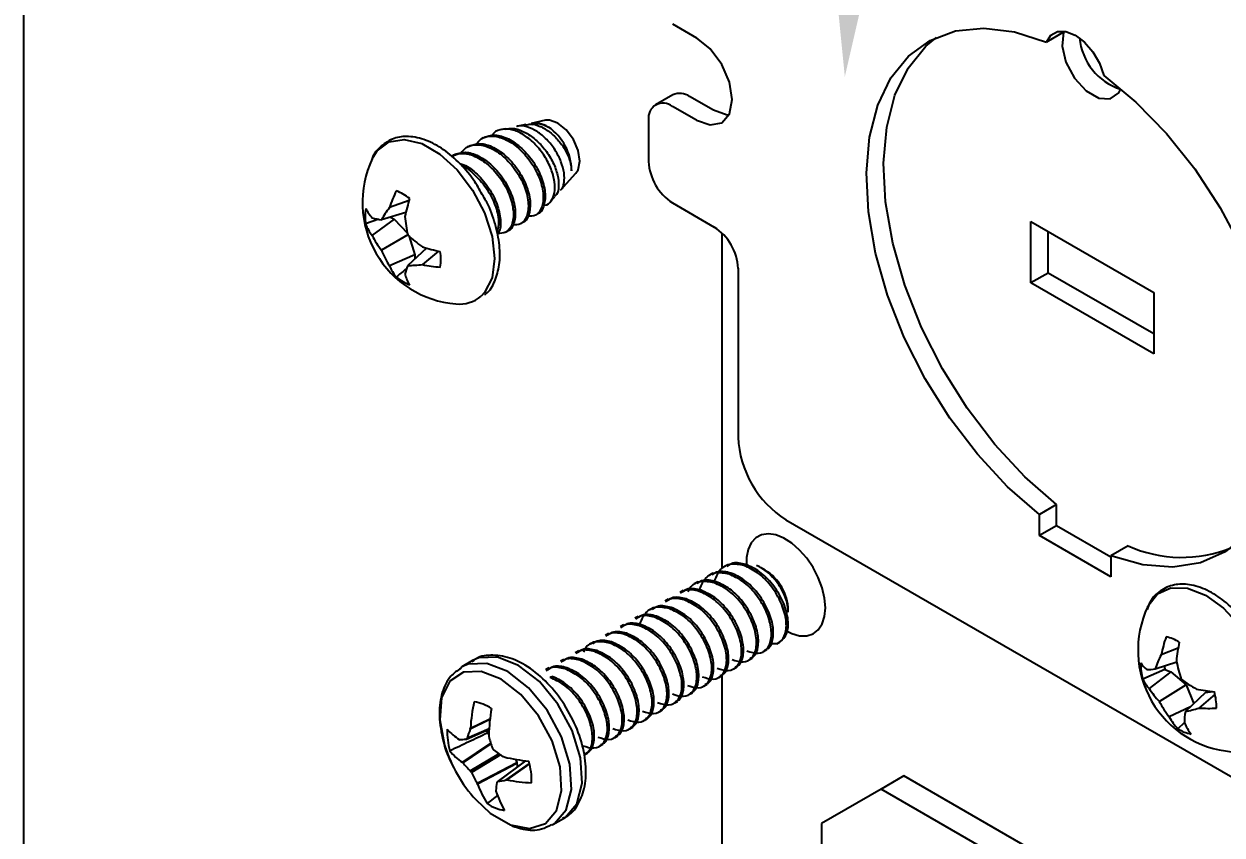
# Model space of a CAD drawing. Extents: x 0 to 9.57, y -8.69 to 0.
# Drawn here: x 0 to 1.775, y -4.972 to -3.77 of the extents above; entities that cross this region are included whole.
import ezdxf
from ezdxf import colors
from ezdxf.entities.mleader import LeaderData, LeaderLine
from ezdxf.math import Vec2, Vec3

# ---------------------------------------------------------------- set-up
doc = ezdxf.new("R2010")
doc.units = 0
doc.header["$LTSCALE"] = 0.5
doc.header["$MEASUREMENT"] = 0
for name, color, linetype in [('Brackets', 181, 'CONTINUOUS'), ('End Cap', 92, 'CONTINUOUS'), ('FAB DWG', 221, 'CONTINUOUS'), ('Hardware', 242, 'CONTINUOUS')]:
    doc.layers.add(name, color=color, linetype=linetype)
doc.layers.add('Text-Unprinted', color=131, linetype='CONTINUOUS', plot=False)
doc.styles.get("Standard").update_dxf_attribs({"font": 'arial.ttf'})

msp = doc.modelspace()

# ---------------------------------------------------------------- linework, layer by layer
at = {"layer": 'Brackets', "transparency": 16777216}
for p, q in [((1.3037, -4.8845), (1.2699, -4.904)), ((1.8341, -5.1906), (1.3037, -4.8845)), ((1.2699, -4.904), (1.1815, -4.955)), ((1.8003, -5.2102), (1.2699, -4.904)), ((1.1815, -4.955), (1.1815, -5.6381))]:
    msp.add_line(p, q, dxfattribs=at)
at = {"layer": 'End Cap', "transparency": 16777216}
for p, q in [((1.0341, -4.08), (1.0341, -4.5767)), ((1.0341, -4.7347), (1.0341, -5.3796))]:
    msp.add_line(p, q, dxfattribs=at)
at = {"layer": 'End Cap', "transparency": 16777216, "flags": 128}
for points in [[(1.1874, -4.6353), (1.1862, -4.621), (1.1826, -4.6059), (1.1768, -4.5906), (1.1691, -4.5757), (1.1597, -4.5619), (1.1491, -4.5497), (1.1376, -4.5396), (1.1257, -4.5321), (1.114, -4.5274), (1.1028, -4.5257), (1.0927, -4.5271), (1.0841, -4.5316), (1.0774, -4.539), (1.0727, -4.5489), (1.0703, -4.5609), (1.0703, -4.5715)], [(1.1309, -4.6701), (1.1376, -4.6736), (1.1491, -4.6768), (1.1597, -4.6769), (1.1691, -4.6739), (1.1768, -4.668), (1.1826, -4.6593), (1.1862, -4.6483), (1.1874, -4.6353)]]:
    msp.add_lwpolyline(points, dxfattribs=at)
at = {"layer": 'Hardware', "transparency": 16777216}
for p, q in [((0.9608, -3.7702), (0.9963, -3.7907)), ((1.5403, -3.7826), (1.5148, -3.7973)), ((0.9612, -3.8752), (0.9358, -3.8898)), ((1.0217, -3.8981), (0.9861, -3.8776)), ((0.9963, -3.9128), (0.9608, -3.8923)), ((0.7433, -3.9192), (0.7295, -3.9221)), ((0.7726, -3.913), (0.7515, -3.9175)), ((0.9254, -3.9127), (0.9254, -3.9741)), ((0.6804, -3.9388), (0.6777, -3.9403)), ((0.7134, -3.9254), (0.7075, -3.9267)), ((0.6583, -3.9515), (0.6556, -3.9531)), ((0.6362, -3.9643), (0.6335, -3.9659)), ((0.795, -4.0167), (0.8178, -3.9913)), ((0.78, -4.0335), (0.7864, -4.0263)), ((0.5706, -4.0316), (0.5415, -4.0424)), ((0.9608, -4.0354), (1.0226, -4.0711)), ((0.5257, -4.0595), (0.5062, -4.0666)), ((0.5486, -4.0595), (0.5156, -4.0837)), ((0.5657, -4.0495), (0.5297, -4.0604)), ((0.5431, -4.0563), (0.5486, -4.0595)), ((0.5486, -4.0595), (0.5681, -4.0801)), ((1.4919, -4.0631), (1.6737, -4.168)), ((1.4919, -4.1539), (1.4919, -4.0631)), ((0.7135, -4.079), (0.7163, -4.0774)), ((0.7356, -4.0662), (0.7384, -4.0646)), ((1.5173, -4.1393), (1.5173, -4.0777)), ((0.5687, -4.0829), (0.5297, -4.1055)), ((0.5709, -4.0849), (0.5789, -4.1121)), ((0.5789, -4.1121), (0.5415, -4.1285)), ((0.5962, -4.1022), (0.5687, -4.128)), ((0.5789, -4.1121), (0.5789, -4.1184)), ((0.6141, -4.1069), (0.5902, -4.1267)), ((1.058, -4.1323), (1.058, -4.3824)), ((1.5173, -4.1393), (1.4919, -4.1539)), ((1.6737, -4.2296), (1.5173, -4.1393)), ((1.6737, -4.2589), (1.4919, -4.1539)), ((1.6737, -4.168), (1.6737, -4.2589)), ((1.5298, -4.4823), (1.5044, -4.497)), ((1.5298, -4.5137), (1.5298, -4.4823)), ((1.1287, -4.5049), (1.9861, -4.9998)), ((1.5044, -4.5284), (1.5044, -4.497)), ((1.5298, -4.5137), (1.5044, -4.5284)), ((1.6104, -4.5603), (1.5298, -4.5137)), ((1.6104, -4.5896), (1.5044, -4.5284)), ((1.6359, -4.5435), (1.6104, -4.5582)), ((1.6104, -4.5582), (1.6104, -4.5896)), ((1.0427, -4.5714), (1.0377, -4.5743)), ((1.0667, -4.5727), (1.0695, -4.5711)), ((1.0979, -4.5795), (1.0923, -4.5762)), ((0.9985, -4.5969), (0.9936, -4.5998)), ((1.0206, -4.5842), (1.0157, -4.5871)), ((1.0225, -4.5982), (1.0253, -4.5966)), ((1.0446, -4.5854), (1.0474, -4.5839)), ((0.9764, -4.6097), (0.9715, -4.6126)), ((1.0004, -4.611), (1.0032, -4.6094)), ((0.9543, -4.6225), (0.9494, -4.6253)), ((0.9783, -4.6237), (0.9811, -4.6221)), ((0.9101, -4.648), (0.9052, -4.6508)), ((0.9322, -4.6352), (0.9273, -4.6381)), ((0.9341, -4.6492), (0.9369, -4.6476)), ((0.9562, -4.6365), (0.959, -4.6349)), ((1.1324, -4.6416), (1.1324, -4.6391)), ((0.888, -4.6607), (0.8831, -4.6636)), ((0.912, -4.662), (0.9148, -4.6604)), ((0.8659, -4.6735), (0.861, -4.6764)), ((0.8899, -4.6747), (0.8927, -4.6731)), ((0.8218, -4.699), (0.8168, -4.7019)), ((0.8439, -4.6862), (0.8389, -4.6891)), ((0.8458, -4.7003), (0.8485, -4.6987)), ((0.8678, -4.6875), (0.8706, -4.6859)), ((1.0957, -4.7002), (1.1007, -4.6973)), ((1.1152, -4.6887), (1.1058, -4.6887)), ((1.7099, -4.6951), (1.6848, -4.705)), ((0.6645, -4.7135), (0.6486, -4.7228)), ((0.7997, -4.7118), (0.7947, -4.7146)), ((0.8237, -4.713), (0.8264, -4.7114)), ((1.0736, -4.713), (1.0786, -4.7101)), ((1.7078, -4.716), (1.6759, -4.726)), ((0.6486, -4.7228), (0.6471, -4.7236)), ((0.7776, -4.7245), (0.7726, -4.7274)), ((0.7795, -4.7385), (0.7822, -4.7369)), ((0.8016, -4.7258), (0.8043, -4.7242)), ((1.0294, -4.7385), (1.0344, -4.7356)), ((1.0515, -4.7257), (1.0565, -4.7228)), ((1.6903, -4.7268), (1.6575, -4.7412)), ((1.699, -4.7302), (1.667, -4.755)), ((1.6903, -4.7268), (1.699, -4.7302)), ((1.699, -4.7302), (1.7216, -4.7494)), ((1.0073, -4.7512), (1.0123, -4.7484)), ((1.7216, -4.7494), (1.6821, -4.774)), ((1.7216, -4.7494), (1.733, -4.7774)), ((0.9631, -4.7767), (0.9681, -4.7739)), ((0.9852, -4.764), (0.9902, -4.7611)), ((1.7506, -4.7608), (1.7206, -4.7891)), ((1.7645, -4.7633), (1.7406, -4.7839)), ((1.7506, -4.7608), (1.7614, -4.7593)), ((0.941, -4.7895), (0.946, -4.7866)), ((1.7282, -4.7819), (1.6966, -4.7969)), ((0.6903, -4.801), (0.6611, -4.815)), ((0.6614, -4.8136), (0.6904, -4.7997)), ((0.9189, -4.8022), (0.9239, -4.7994)), ((1.719, -4.8057), (1.7096, -4.8147)), ((0.6554, -4.8298), (0.689, -4.8152)), ((0.6563, -4.8286), (0.689, -4.8144)), ((0.6611, -4.815), (0.6614, -4.8136)), ((0.6863, -4.8211), (0.6886, -4.822)), ((0.6885, -4.8243), (0.6887, -4.8258)), ((0.8747, -4.8278), (0.8797, -4.8249)), ((0.8968, -4.815), (0.9018, -4.8121)), ((0.6449, -4.8304), (0.6457, -4.8307)), ((0.6492, -4.8643), (0.6915, -4.8357)), ((0.6919, -4.8369), (0.6501, -4.8651)), ((0.8526, -4.8405), (0.8576, -4.8376)), ((0.6611, -4.8769), (0.7035, -4.8515)), ((0.7062, -4.8534), (0.6629, -4.8794)), ((0.7429, -4.8621), (0.7011, -4.8932)), ((0.7432, -4.8622), (0.7018, -4.8929)), ((0.71, -4.8558), (0.7113, -4.8564)), ((0.728, -4.8598), (0.73, -4.8646)), ((0.8305, -4.8533), (0.8355, -4.8504)), ((0.6501, -4.8651), (0.6492, -4.8643)), ((0.6714, -4.8952), (0.73, -4.8646)), ((0.7304, -4.866), (0.672, -4.8964)), ((0.7144, -4.8903), (0.7487, -4.8658)), ((0.7489, -4.8665), (0.7156, -4.8903)), ((0.73, -4.8646), (0.7304, -4.866)), ((0.7304, -4.866), (0.731, -4.871)), ((0.672, -4.8964), (0.6714, -4.8952)), ((0.7156, -4.8903), (0.7144, -4.8903)), ((0.7018, -4.9129), (0.6864, -4.9255)), ((0.699, -4.906), (0.6992, -4.9071)), ((0.7836, -4.9566), (0.7995, -4.9474))]:
    msp.add_line(p, q, dxfattribs=at)
at = {"layer": 'Hardware', "transparency": 16777216, "flags": 128}
for points in [[(1.5044, -4.497), (1.4573, -4.4559), (1.4126, -4.4078), (1.3716, -4.3541), (1.3352, -4.2959), (1.3042, -4.2347), (1.2795, -4.1721), (1.2616, -4.1096), (1.2511, -4.0487), (1.2481, -3.991), (1.2527, -3.9378), (1.2649, -3.8905), (1.2843, -3.8502), (1.3104, -3.818), (1.3427, -3.7945), (1.3802, -3.7805), (1.4221, -3.7763), (1.4673, -3.7819), (1.5148, -3.7973)], [(0.9963, -3.9128), (1.0165, -3.9198), (1.0337, -3.9165), (1.0451, -3.9033), (1.0492, -3.8823), (1.0451, -3.8566), (1.0337, -3.8302), (1.0165, -3.807), (0.9963, -3.7907)], [(1.5298, -4.4823), (1.4827, -4.4412), (1.4381, -4.3931), (1.3971, -4.3394), (1.3606, -4.2812), (1.3296, -4.22), (1.3049, -4.1574), (1.2871, -4.0949), (1.2765, -4.034), (1.2735, -3.9763), (1.2782, -3.9231), (1.2903, -3.8758), (1.3097, -3.8355), (1.3359, -3.8033), (1.3518, -3.7901)], [(1.5148, -3.7973), (1.5213, -3.7868), (1.5312, -3.7813), (1.5436, -3.7812), (1.5574, -3.7867), (1.5711, -3.7971), (1.5836, -3.8115), (1.5935, -3.8284), (1.5999, -3.8464)], [(1.5403, -3.7826), (1.5381, -3.8029), (1.5437, -3.8269), (1.5562, -3.8504), (1.5734, -3.8692), (1.5923, -3.8801), (1.6094, -3.8811), (1.622, -3.8721), (1.6251, -3.8662)], [(1.5999, -3.8464), (1.6474, -3.8859), (1.6927, -3.9325), (1.7346, -3.9851), (1.7721, -4.0425), (1.8044, -4.1031), (1.8305, -4.1655), (1.8499, -4.2282), (1.862, -4.2896), (1.8667, -4.3481), (1.8637, -4.4024), (1.8532, -4.4511), (1.8353, -4.493), (1.8106, -4.5271), (1.7796, -4.5525), (1.7432, -4.5686), (1.7021, -4.5749), (1.6575, -4.5715), (1.6104, -4.5582)], [(1.0441, -3.9053), (1.0419, -3.9052), (1.0217, -3.8981)], [(0.8234, -3.9734), (0.821, -3.9576), (0.8139, -3.9414), (0.8034, -3.9271), (0.7909, -3.9171), (0.7785, -3.9128), (0.7726, -3.913)], [(0.5158, -3.9701), (0.5232, -3.9583), (0.5408, -3.945), (0.5634, -3.9413), (0.5892, -3.9474), (0.6162, -3.963), (0.642, -3.9866), (0.6646, -4.0165), (0.6823, -4.0502), (0.6934, -4.0849), (0.6973, -4.1179), (0.6934, -4.1464), (0.6823, -4.1683), (0.6772, -4.1735)], [(0.8178, -3.9913), (0.821, -3.9864), (0.8234, -3.9734)], [(1.6648, -4.6334), (1.6651, -4.6329), (1.6793, -4.6146), (1.6993, -4.6055), (1.7236, -4.6061), (1.7502, -4.6165), (1.7769, -4.6359), (1.8016, -4.6626), (1.8222, -4.6944), (1.8371, -4.7289), (1.8451, -4.7632), (1.8456, -4.7945), (1.8384, -4.8204), (1.8287, -4.8346)], [(0.7825, -4.9572), (0.7859, -4.9551), (0.8032, -4.9349), (0.8111, -4.9043), (0.8087, -4.8668), (0.7963, -4.8263), (0.7752, -4.7872), (0.7476, -4.7539), (0.7166, -4.7298), (0.6856, -4.7176), (0.6579, -4.7187), (0.6486, -4.7228)], [(0.7995, -4.9474), (0.8019, -4.9459), (0.8192, -4.9257), (0.8271, -4.8951), (0.8247, -4.8576), (0.8123, -4.8171), (0.7911, -4.778), (0.7636, -4.7446), (0.7326, -4.7206), (0.7016, -4.7084), (0.6739, -4.7095), (0.6645, -4.7135)], [(0.7206, -4.9569), (0.7488, -4.9622), (0.7725, -4.9549), (0.7889, -4.9357), (0.7964, -4.9067), (0.7942, -4.8711), (0.7823, -4.8326), (0.7623, -4.7956), (0.7362, -4.7639), (0.7068, -4.7411), (0.6773, -4.7296), (0.651, -4.7306), (0.6307, -4.744), (0.6186, -4.7685), (0.6159, -4.8012), (0.6231, -4.8388), (0.6235, -4.8402)], [(0.6853, -4.8168), (0.6856, -4.8182), (0.6863, -4.8211)], [(0.6694, -4.9196), (0.6908, -4.9395), (0.7206, -4.9569)]]:
    msp.add_lwpolyline(points, dxfattribs=at)
at = {"layer": 'Hardware', "transparency": 16777216}
for centre, radius, start, end in [((1.6521, -3.7827), 0.0887, 185.3027, 252.0279), ((0.9715, -3.8981), 0.0251, 54.3824, 114.3071), ((0.947, -3.9092), 0.0218, 50.7967, 189.214), ((0.7315, -3.9887), 0.0799, 0.7404, 55.3724), ((0.6524, -4.0346), 0.151, 154.7008, 265.2938), ((1.0022, -3.9706), 0.0768, 182.6055, 237.3945), ((0.7244, -4.1022), 0.1925, 153.8836, 161.8938), ((0.5247, -4.0871), 0.0746, 51.1806, 68.8248), ((0.8543, -4.1184), 0.2967, 162.4504, 167.78), ((0.58, -4.0551), 0.0746, 171.1794, 188.8206), ((0.5635, -4.0141), 0.0644, 207.294, 222.063), ((0.6742, -4.1424), 0.1662, 143.0124, 150.4521), ((0.5434, -3.965), 0.0964, 253.2757, 261.8218), ((0.7871, -4.0343), 0.2238, 185.4463, 192.5419), ((0.5754, -4.0397), 0.0742, 201.2615, 216.3895), ((0.9812, -4.1358), 0.0768, 2.6055, 57.3945), ((0.6393, -4.0193), 0.1394, 207.4879, 218.1386), ((0.72, -3.9181), 0.2238, 227.4587, 234.5541), ((0.6591, -4.0535), 0.1395, 201.8619, 212.512), ((0.6808, -3.8178), 0.2967, 252.2217, 257.5505), ((0.5431, -4.119), 0.0746, 351.1794, 8.8206), ((0.6095, -4.0987), 0.0743, 203.6114, 218.7372), ((0.6582, -4.1638), 0.0964, 158.1864, 166.735), ((0.57, -3.9618), 0.1662, 269.5543, 276.9926), ((0.6299, -3.9384), 0.1925, 258.1085, 266.1181), ((0.5984, -4.0871), 0.0746, 231.1806, 248.8248), ((0.6257, -4.1218), 0.0645, 197.9392, 212.7056), ((0.645, -4.1359), 0.0495, 264.1321, 310.5569), ((1.2115, -4.3754), 0.1537, 182.6055, 237.3945), ((1.7158, -4.3642), 0.1964, 245.989, 291.7295), ((1.06, -4.6411), 0.0724, 1.6111, 58.3836), ((1.8014, -4.698), 0.151, 154.7008, 265.2938), ((1.101, -4.6608), 0.0313, 297.033, 2.2064), ((1.8658, -4.74), 0.1843, 160.4746, 169.0462), ((1.681, -4.7353), 0.0579, 58.1508, 79.0536), ((1.9719, -4.7401), 0.2659, 168.2746, 174.3279), ((1.6913, -4.693), 0.0439, 212.8046, 230.4782), ((1.7471, -4.7173), 0.0927, 179.7067, 194.9638), ((1.8204, -4.7751), 0.1527, 152.679, 161.2227), ((1.9232, -4.6724), 0.2198, 190.869, 198.1928), ((1.6584, -4.5718), 0.1551, 271.8309, 276.47), ((1.7711, -4.7087), 0.0828, 189.1063, 192.6176), ((1.7067, -4.7177), 0.0545, 205.5267, 223.1686), ((1.7705, -4.6882), 0.1232, 212.8092, 224.1035), ((1.8486, -4.5591), 0.2261, 233.5871, 240.4153), ((1.8004, -4.4134), 0.3482, 259.5053, 263.9369), ((1.8176, -4.7038), 0.1527, 207.3799, 217.559), ((1.674, -4.7835), 0.0927, 359.7067, 14.9638), ((0.9228, -4.8314), 0.262, 167.4573, 176.096), ((0.6568, -4.8383), 0.0645, 56.3215, 80.8829), ((1.0034, -4.8363), 0.3151, 170.5438, 177.8012), ((1.8165, -4.8056), 0.0973, 170.2394, 180.0597), ((1.6777, -4.5843), 0.2092, 281.8252, 287.4947), ((1.7548, -4.5768), 0.2075, 266.0792, 273.3077), ((1.779, -4.7506), 0.0945, 209.3252, 222.7108), ((1.7991, -4.7692), 0.0879, 204.5598, 217.2306), ((0.6939, -4.7537), 0.091, 222.6488, 237.4246), ((0.73, -4.8183), 0.1031, 178.3681, 196.3024), ((0.8582, -4.8909), 0.2112, 158.9328, 162.8546), ((0.9593, -4.7534), 0.2802, 194.9834, 198.7461), ((1.7401, -4.7655), 0.0579, 238.1508, 259.0536), ((0.8258, -4.7763), 0.2121, 197.5094, 222.4852), ((0.6345, -4.6287), 0.2023, 273.1671, 275.8363), ((0.7003, -4.7914), 0.089, 218.8597, 234.9528), ((0.8589, -4.629), 0.2713, 233.0484, 236.7132), ((0.7919, -4.5008), 0.3646, 257.231, 263.0787), ((0.649, -4.8917), 0.1031, 358.3681, 16.3024), ((0.794, -4.7421), 0.1893, 220.5254, 225.4165), ((0.8677, -4.7789), 0.2281, 206.1328, 210.6353), ((0.8086, -4.8467), 0.1453, 199.9991, 212.8012), ((0.8486, -4.9196), 0.1502, 170.2615, 174.8104), ((0.6487, -4.6019), 0.2958, 280.3359, 282.8227), ((0.7674, -4.6127), 0.2824, 259.4303, 266.8725), ((0.842, -4.8598), 0.1504, 198.3397, 210.2288), ((0.7222, -4.8718), 0.0645, 236.3215, 260.8829)]:
    msp.add_arc(centre, radius, start, end, dxfattribs=at)
for points, knots in [([(0.7948, -4.0165), (0.7951, -4.0162), (0.7982, -4.0142), (0.8007, -4.0054), (0.8009, -3.9911), (0.7962, -3.974), (0.7873, -3.9566), (0.7749, -3.941), (0.7602, -3.9288), (0.7452, -3.9222), (0.7344, -3.9202), (0.7301, -3.9222), (0.7296, -3.9224)], [0, 0, 0, 0, 0.014877, 0.132647, 0.252686, 0.373089, 0.493359, 0.615552, 0.73841, 0.861176, 0.985524, 1, 1, 1, 1]), ([(0.7435, -3.9199), (0.7457, -3.9193), (0.7521, -3.9176), (0.7647, -3.9212), (0.7792, -3.9298), (0.7926, -3.9428), (0.803, -3.9581), (0.8097, -3.9741), (0.8108, -3.9832), (0.8113, -3.9877)], [0, 0, 0, 0, 0.0841855, 0.2412183, 0.3982, 0.5514582, 0.7040097, 0.856533, 1, 1, 1, 1]), ([(0.7768, -3.923), (0.7723, -3.9207), (0.7634, -3.9164), (0.7554, -3.9172), (0.7515, -3.9176)], [0, 0, 0, 0, 0.510998, 1, 1, 1, 1]), ([(0.7525, -3.9191), (0.7546, -3.9184), (0.761, -3.9163), (0.77, -3.9194), (0.776, -3.9225), (0.7768, -3.923)], [0, 0, 0, 0, 0.297807, 0.902635, 1, 1, 1, 1]), ([(0.6806, -4.0259), (0.6765, -4.0185), (0.6669, -4.0008), (0.6465, -3.9767), (0.6218, -3.9554), (0.5956, -3.9412), (0.5706, -3.9357), (0.5473, -3.9386), (0.5289, -3.9504), (0.5183, -3.962), (0.5159, -3.97), (0.5158, -3.9702)], [0, 0, 0, 0, 0.094691, 0.226956, 0.359756, 0.493581, 0.628437, 0.747326, 0.873689, 0.99674, 1, 1, 1, 1]), ([(0.6696, -3.949), (0.672, -3.9458), (0.6781, -3.9377), (0.6946, -3.935), (0.7149, -3.9407), (0.7355, -3.9554), (0.7532, -3.9764), (0.7653, -4.0007), (0.7706, -4.0243), (0.7681, -4.0431), (0.7594, -4.0549), (0.7502, -4.0551), (0.7461, -4.0553)], [0, 0, 0, 0, 0.069685, 0.177153, 0.281858, 0.386563, 0.494032, 0.597227, 0.703759, 0.81029, 0.913486, 1, 1, 1, 1]), ([(0.6804, -3.9388), (0.686, -3.9368), (0.697, -3.9328), (0.7178, -3.9392), (0.7382, -3.9538), (0.7559, -3.9748), (0.768, -3.9991), (0.7734, -4.0228), (0.7706, -4.0409), (0.7653, -4.0511), (0.7605, -4.0518), (0.7604, -4.0518)], [0, 0, 0, 0, 0.125903, 0.24999, 0.374077, 0.50144, 0.623738, 0.74999, 0.876242, 0.998541, 1, 1, 1, 1]), ([(0.7699, -4.0388), (0.7705, -4.0388), (0.7753, -4.039), (0.7815, -4.033), (0.7868, -4.0211), (0.7868, -4.0044), (0.7816, -3.9852), (0.7718, -3.9656), (0.7579, -3.948), (0.7417, -3.9345), (0.7247, -3.9264), (0.7088, -3.9255), (0.6977, -3.929), (0.694, -3.9346), (0.6931, -3.9359)], [0, 0, 0, 0, 0.013765, 0.106757, 0.199636, 0.294102, 0.388818, 0.483449, 0.579428, 0.675867, 0.772246, 0.869739, 0.967899, 1, 1, 1, 1]), ([(0.7135, -3.9261), (0.7171, -3.9255), (0.7257, -3.9239), (0.7414, -3.9295), (0.7581, -3.9408), (0.7731, -3.9568), (0.7844, -3.9753), (0.7912, -3.9943), (0.7927, -4.0107), (0.7907, -4.0218), (0.7869, -4.0249), (0.7859, -4.0257)], [0, 0, 0, 0, 0.092761, 0.219048, 0.345275, 0.468342, 0.591548, 0.714701, 0.834913, 0.955038, 1, 1, 1, 1]), ([(0.6475, -3.9618), (0.6499, -3.9586), (0.656, -3.9505), (0.6725, -3.9477), (0.6928, -3.9534), (0.7134, -3.9682), (0.7311, -3.9891), (0.7432, -4.0135), (0.7485, -4.037), (0.746, -4.0558), (0.7373, -4.0677), (0.7281, -4.0679), (0.724, -4.068)], [0, 0, 0, 0, 0.069685, 0.177153, 0.281858, 0.386563, 0.494032, 0.597227, 0.703759, 0.81029, 0.913486, 1, 1, 1, 1]), ([(0.6584, -3.9516), (0.6639, -3.9495), (0.6749, -3.9455), (0.6957, -3.952), (0.7161, -3.9665), (0.7338, -3.9876), (0.7459, -4.0118), (0.7513, -4.0356), (0.7485, -4.0537), (0.7432, -4.0638), (0.7384, -4.0646), (0.7383, -4.0646)], [0, 0, 0, 0, 0.125903, 0.24999, 0.374077, 0.50144, 0.623738, 0.74999, 0.876242, 0.998541, 1, 1, 1, 1]), ([(0.6335, -3.9659), (0.639, -3.9639), (0.6501, -3.9599), (0.6708, -3.9663), (0.6913, -3.9809), (0.709, -4.0019), (0.7211, -4.0262), (0.7264, -4.0498), (0.7239, -4.0686), (0.7152, -4.0804), (0.706, -4.0807), (0.7019, -4.0808)], [0, 0, 0, 0, 0.114346, 0.227043, 0.33974, 0.455412, 0.566484, 0.681147, 0.79581, 0.906882, 1, 1, 1, 1]), ([(0.6363, -3.9643), (0.6418, -3.9623), (0.6528, -3.9583), (0.6736, -3.9647), (0.694, -3.9793), (0.7117, -4.0003), (0.7238, -4.0246), (0.7292, -4.0483), (0.7264, -4.0664), (0.7211, -4.0766), (0.7163, -4.0773), (0.7162, -4.0773)], [0, 0, 0, 0, 0.125903, 0.24999, 0.374077, 0.50144, 0.623738, 0.74999, 0.876242, 0.998541, 1, 1, 1, 1]), ([(0.6456, -3.9771), (0.6475, -3.9776), (0.6561, -3.9797), (0.672, -3.9925), (0.6896, -4.0129), (0.7018, -4.0375), (0.7067, -4.0604), (0.7062, -4.0759), (0.7024, -4.0802), (0.7019, -4.0808)], [0, 0, 0, 0, 0.05347, 0.235075, 0.421475, 0.600462, 0.785236, 0.970009, 1, 1, 1, 1]), ([(0.6484, -3.9803), (0.6485, -3.9804), (0.6552, -3.9823), (0.6692, -3.9943), (0.6869, -4.0145), (0.6989, -4.0389), (0.7046, -4.0626), (0.702, -4.0742), (0.7007, -4.0799)], [0, 0, 0, 0, 0.003073, 0.201898, 0.405972, 0.601931, 0.804225, 1, 1, 1, 1]), ([(0.6825, -4.1712), (0.6833, -4.1707), (0.6902, -4.1665), (0.6982, -4.1514), (0.7052, -4.1275), (0.7055, -4.0984), (0.6988, -4.0667), (0.6901, -4.0416), (0.6823, -4.0287), (0.6806, -4.0259)], [0, 0, 0, 0, 0.02095, 0.197802, 0.377917, 0.565327, 0.755895, 0.946213, 1, 1, 1, 1]), ([(0.5674, -4.1319), (0.5666, -4.1326), (0.5613, -4.1371), (0.556, -4.1415), (0.5516, -4.1452)], [0, 0, 0, 0, 0.160972, 1, 1, 1, 1]), ([(1.0667, -4.5727), (1.0602, -4.5714), (1.0469, -4.5688), (1.0308, -4.5769), (1.0255, -4.5887), (1.0229, -4.5945)], [0, 0, 0, 0, 0.332007, 0.672778, 1, 1, 1, 1]), ([(1.0695, -4.5711), (1.0627, -4.5695), (1.0519, -4.5669), (1.0441, -4.572), (1.0412, -4.5739)], [0, 0, 0, 0, 0.622411, 1, 1, 1, 1]), ([(1.1152, -4.6887), (1.1177, -4.6873), (1.1242, -4.6836), (1.1301, -4.6701), (1.1294, -4.649), (1.1212, -4.6247), (1.1066, -4.6013), (1.0873, -4.582), (1.0735, -4.5758), (1.0667, -4.5727)], [0, 0, 0, 0, 0.094441, 0.242391, 0.395125, 0.547858, 0.695809, 0.849886, 1, 1, 1, 1]), ([(1.1323, -4.6596), (1.132, -4.6554), (1.1312, -4.6441), (1.1239, -4.6231), (1.1094, -4.5997), (1.0901, -4.5804), (1.0763, -4.5742), (1.0695, -4.5711)], [0, 0, 0, 0, 0.128168, 0.348309, 0.561556, 0.783634, 1, 1, 1, 1]), ([(1.1322, -4.6416), (1.1319, -4.6373), (1.1313, -4.6282), (1.1253, -4.6125), (1.1159, -4.597), (1.1035, -4.5835), (1.0928, -4.576), (1.0868, -4.5734), (1.0854, -4.5728)], [0, 0, 0, 0, 0.172521, 0.359227, 0.545688, 0.742511, 0.940934, 1, 1, 1, 1]), ([(1.0225, -4.5982), (1.016, -4.597), (1.0028, -4.5945), (0.9889, -4.6006), (0.9848, -4.6091), (0.9835, -4.6117)], [0, 0, 0, 0, 0.401015, 0.812616, 1, 1, 1, 1]), ([(1.0253, -4.5966), (1.0185, -4.595), (1.0077, -4.5924), (0.9999, -4.5975), (0.997, -4.5994)], [0, 0, 0, 0, 0.622411, 1, 1, 1, 1]), ([(1.0446, -4.5854), (1.0381, -4.5842), (1.0248, -4.5816), (1.0087, -4.5897), (1.0034, -4.6015), (1.0008, -4.6073)], [0, 0, 0, 0, 0.332007, 0.672778, 1, 1, 1, 1]), ([(1.0474, -4.5839), (1.0406, -4.5822), (1.0298, -4.5796), (1.022, -4.5847), (1.0191, -4.5866)], [0, 0, 0, 0, 0.622411, 1, 1, 1, 1]), ([(1.0757, -4.7102), (1.0776, -4.7095), (1.0837, -4.7072), (1.0885, -4.6938), (1.0881, -4.673), (1.0797, -4.6486), (1.0652, -4.6252), (1.0459, -4.606), (1.0321, -4.5997), (1.0253, -4.5966)], [0, 0, 0, 0, 0.065054, 0.217806, 0.375496, 0.533185, 0.685937, 0.845014, 1, 1, 1, 1]), ([(1.0711, -4.6993), (1.0769, -4.7011), (1.0884, -4.7048), (1.1011, -4.698), (1.108, -4.683), (1.1073, -4.6617), (1.0991, -4.6375), (1.0845, -4.6141), (1.0652, -4.5948), (1.0514, -4.5885), (1.0446, -4.5854)], [0, 0, 0, 0, 0.124087, 0.25145, 0.373748, 0.5, 0.626252, 0.74855, 0.875913, 1, 1, 1, 1]), ([(1.0978, -4.6974), (1.0997, -4.6968), (1.1058, -4.6945), (1.1106, -4.681), (1.1102, -4.6602), (1.1018, -4.6358), (1.0873, -4.6125), (1.068, -4.5932), (1.0542, -4.5869), (1.0474, -4.5839)], [0, 0, 0, 0, 0.065054, 0.217806, 0.375496, 0.533185, 0.685937, 0.845014, 1, 1, 1, 1]), ([(1.0004, -4.611), (0.9937, -4.6093), (0.9828, -4.6067), (0.975, -4.6118), (0.9721, -4.6137)], [0, 0, 0, 0, 0.622411, 1, 1, 1, 1]), ([(1.0032, -4.6094), (0.9964, -4.6077), (0.9856, -4.6051), (0.9778, -4.6102), (0.9749, -4.6121)], [0, 0, 0, 0, 0.622411, 1, 1, 1, 1]), ([(1.027, -4.7248), (1.0327, -4.7266), (1.0442, -4.7303), (1.0569, -4.7235), (1.0638, -4.7085), (1.0631, -4.6872), (1.0549, -4.663), (1.0403, -4.6396), (1.0211, -4.6203), (1.0072, -4.614), (1.0004, -4.611)], [0, 0, 0, 0, 0.124087, 0.25145, 0.373748, 0.5, 0.626252, 0.74855, 0.875913, 1, 1, 1, 1]), ([(1.0536, -4.7229), (1.0555, -4.7223), (1.0616, -4.72), (1.0664, -4.7065), (1.066, -4.6858), (1.0576, -4.6614), (1.0431, -4.638), (1.0238, -4.6187), (1.01, -4.6125), (1.0032, -4.6094)], [0, 0, 0, 0, 0.065054, 0.217806, 0.375496, 0.533185, 0.685937, 0.845014, 1, 1, 1, 1]), ([(1.049, -4.712), (1.0548, -4.7138), (1.0663, -4.7175), (1.079, -4.7108), (1.0859, -4.6958), (1.0852, -4.6745), (1.077, -4.6502), (1.0624, -4.6268), (1.0432, -4.6076), (1.0293, -4.6013), (1.0225, -4.5982)], [0, 0, 0, 0, 0.124087, 0.25145, 0.373748, 0.5, 0.626252, 0.74855, 0.875913, 1, 1, 1, 1]), ([(1.819, -4.6713), (1.8136, -4.6634), (1.8014, -4.646), (1.7784, -4.6245), (1.7526, -4.608), (1.7273, -4.5999), (1.7033, -4.6001), (1.6829, -4.6092), (1.6693, -4.6227), (1.6652, -4.6341), (1.6639, -4.6379)], [0, 0, 0, 0, 0.114881, 0.255418, 0.396897, 0.539616, 0.667261, 0.803403, 0.934219, 1, 1, 1, 1]), ([(0.959, -4.6349), (0.9522, -4.6333), (0.9414, -4.6306), (0.9336, -4.6357), (0.9307, -4.6377)], [0, 0, 0, 0, 0.622411, 1, 1, 1, 1]), ([(0.9783, -4.6237), (0.9716, -4.6221), (0.9607, -4.6195), (0.9529, -4.6246), (0.95, -4.6265)], [0, 0, 0, 0, 0.622411, 1, 1, 1, 1]), ([(0.9811, -4.6221), (0.9743, -4.6205), (0.9635, -4.6179), (0.9557, -4.623), (0.9528, -4.6249)], [0, 0, 0, 0, 0.622411, 1, 1, 1, 1]), ([(1.0049, -4.7375), (1.0106, -4.7393), (1.0221, -4.743), (1.0348, -4.7363), (1.0417, -4.7213), (1.041, -4.7), (1.0328, -4.6757), (1.0182, -4.6523), (0.999, -4.6331), (0.9851, -4.6268), (0.9783, -4.6237)], [0, 0, 0, 0, 0.124087, 0.25145, 0.373748, 0.5, 0.626252, 0.74855, 0.875913, 1, 1, 1, 1]), ([(1.0315, -4.7357), (1.0334, -4.735), (1.0395, -4.7327), (1.0443, -4.7193), (1.0439, -4.6985), (1.0355, -4.6741), (1.021, -4.6508), (1.0017, -4.6315), (0.9879, -4.6252), (0.9811, -4.6221)], [0, 0, 0, 0, 0.065054, 0.217806, 0.375496, 0.533185, 0.685937, 0.845014, 1, 1, 1, 1]), ([(0.9341, -4.6492), (0.9274, -4.6476), (0.9165, -4.645), (0.9087, -4.6501), (0.9058, -4.652)], [0, 0, 0, 0, 0.622411, 1, 1, 1, 1]), ([(0.9369, -4.6476), (0.9301, -4.646), (0.9193, -4.6434), (0.9115, -4.6485), (0.9086, -4.6504)], [0, 0, 0, 0, 0.622411, 1, 1, 1, 1]), ([(0.9562, -4.6365), (0.9497, -4.6352), (0.9364, -4.6326), (0.9203, -4.6407), (0.915, -4.6525), (0.9125, -4.6583)], [0, 0, 0, 0, 0.332007, 0.672778, 1, 1, 1, 1]), ([(0.9607, -4.763), (0.9664, -4.7649), (0.9779, -4.7685), (0.9906, -4.7618), (0.9975, -4.7468), (0.9969, -4.7255), (0.9886, -4.7012), (0.974, -4.6779), (0.9548, -4.6586), (0.941, -4.6523), (0.9341, -4.6492)], [0, 0, 0, 0, 0.124087, 0.25145, 0.373748, 0.5, 0.626252, 0.74855, 0.875913, 1, 1, 1, 1]), ([(0.9873, -4.7612), (0.9892, -4.7605), (0.9953, -4.7583), (1.0001, -4.7448), (0.9997, -4.724), (0.9913, -4.6996), (0.9768, -4.6763), (0.9575, -4.657), (0.9437, -4.6507), (0.9369, -4.6476)], [0, 0, 0, 0, 0.065054, 0.217806, 0.375496, 0.533185, 0.685937, 0.845014, 1, 1, 1, 1]), ([(0.9828, -4.7503), (0.9885, -4.7521), (1, -4.7558), (1.0127, -4.749), (1.0196, -4.734), (1.019, -4.7128), (1.0107, -4.6885), (0.9961, -4.6651), (0.9769, -4.6458), (0.9631, -4.6396), (0.9562, -4.6365)], [0, 0, 0, 0, 0.124087, 0.25145, 0.373748, 0.5, 0.626252, 0.74855, 0.875913, 1, 1, 1, 1]), ([(1.0094, -4.7485), (1.0113, -4.7478), (1.0174, -4.7455), (1.0222, -4.7321), (1.0218, -4.7113), (1.0134, -4.6869), (0.9989, -4.6635), (0.9796, -4.6442), (0.9658, -4.638), (0.959, -4.6349)], [0, 0, 0, 0, 0.065054, 0.217806, 0.375496, 0.533185, 0.685937, 0.845014, 1, 1, 1, 1]), ([(0.912, -4.662), (0.9053, -4.6604), (0.8944, -4.6578), (0.8867, -4.6628), (0.8837, -4.6648)], [0, 0, 0, 0, 0.622411, 1, 1, 1, 1]), ([(0.9148, -4.6604), (0.9081, -4.6588), (0.8972, -4.6562), (0.8894, -4.6612), (0.8865, -4.6632)], [0, 0, 0, 0, 0.622411, 1, 1, 1, 1]), ([(0.9386, -4.7758), (0.9443, -4.7776), (0.9558, -4.7813), (0.9685, -4.7745), (0.9754, -4.7596), (0.9748, -4.7383), (0.9665, -4.714), (0.9519, -4.6906), (0.9327, -4.6713), (0.9189, -4.6651), (0.912, -4.662)], [0, 0, 0, 0, 0.124087, 0.25145, 0.373748, 0.5, 0.626252, 0.74855, 0.875913, 1, 1, 1, 1]), ([(0.9652, -4.774), (0.9671, -4.7733), (0.9732, -4.771), (0.978, -4.7576), (0.9776, -4.7368), (0.9692, -4.7124), (0.9547, -4.689), (0.9354, -4.6697), (0.9216, -4.6635), (0.9148, -4.6604)], [0, 0, 0, 0, 0.065054, 0.217806, 0.375496, 0.533185, 0.685937, 0.845014, 1, 1, 1, 1]), ([(0.8678, -4.6875), (0.8613, -4.6863), (0.8481, -4.6838), (0.8342, -4.6898), (0.8301, -4.6983), (0.8288, -4.701)], [0, 0, 0, 0, 0.401015, 0.812616, 1, 1, 1, 1]), ([(0.8706, -4.6859), (0.8639, -4.6843), (0.853, -4.6817), (0.8452, -4.6868), (0.8423, -4.6887)], [0, 0, 0, 0, 0.622411, 1, 1, 1, 1]), ([(0.8899, -4.6747), (0.8832, -4.6731), (0.8723, -4.6705), (0.8646, -4.6756), (0.8616, -4.6775)], [0, 0, 0, 0, 0.622411, 1, 1, 1, 1]), ([(0.8927, -4.6731), (0.886, -4.6715), (0.8751, -4.6689), (0.8673, -4.674), (0.8644, -4.6759)], [0, 0, 0, 0, 0.622411, 1, 1, 1, 1]), ([(0.9165, -4.7886), (0.9222, -4.7904), (0.9337, -4.794), (0.9464, -4.7873), (0.9533, -4.7723), (0.9527, -4.751), (0.9444, -4.7268), (0.9298, -4.7034), (0.9106, -4.6841), (0.8968, -4.6778), (0.8899, -4.6747)], [0, 0, 0, 0, 0.124087, 0.25145, 0.373748, 0.5, 0.626252, 0.74855, 0.875913, 1, 1, 1, 1]), ([(0.9431, -4.7867), (0.945, -4.786), (0.9511, -4.7838), (0.9559, -4.7703), (0.9555, -4.7495), (0.9471, -4.7251), (0.9326, -4.7018), (0.9133, -4.6825), (0.8995, -4.6762), (0.8927, -4.6731)], [0, 0, 0, 0, 0.065054, 0.217806, 0.375496, 0.533185, 0.685937, 0.845014, 1, 1, 1, 1]), ([(0.8458, -4.7003), (0.839, -4.6986), (0.8281, -4.696), (0.8204, -4.7011), (0.8174, -4.703)], [0, 0, 0, 0, 0.622411, 1, 1, 1, 1]), ([(0.8485, -4.6987), (0.8418, -4.697), (0.8309, -4.6944), (0.8231, -4.6995), (0.8202, -4.7014)], [0, 0, 0, 0, 0.622411, 1, 1, 1, 1]), ([(0.8723, -4.8141), (0.878, -4.8159), (0.8895, -4.8196), (0.9022, -4.8128), (0.9091, -4.7978), (0.9085, -4.7765), (0.9002, -4.7523), (0.8857, -4.7289), (0.8664, -4.7096), (0.8526, -4.7033), (0.8458, -4.7003)], [0, 0, 0, 0, 0.124087, 0.25145, 0.373748, 0.5, 0.626252, 0.74855, 0.875913, 1, 1, 1, 1]), ([(0.8989, -4.8122), (0.9008, -4.8116), (0.9069, -4.8093), (0.9117, -4.7958), (0.9113, -4.775), (0.9029, -4.7506), (0.8884, -4.7273), (0.8691, -4.708), (0.8553, -4.7017), (0.8485, -4.6987)], [0, 0, 0, 0, 0.065054, 0.2178059, 0.3754956, 0.5331853, 0.6859373, 0.8450143, 1, 1, 1, 1]), ([(0.8944, -4.8013), (0.9001, -4.8031), (0.9116, -4.8068), (0.9243, -4.8), (0.9312, -4.7851), (0.9306, -4.7638), (0.9223, -4.7395), (0.9077, -4.7161), (0.8885, -4.6968), (0.8747, -4.6906), (0.8678, -4.6875)], [0, 0, 0, 0, 0.124087, 0.25145, 0.373748, 0.5, 0.626252, 0.74855, 0.875913, 1, 1, 1, 1]), ([(0.921, -4.7995), (0.9229, -4.7988), (0.929, -4.7965), (0.9338, -4.7831), (0.9334, -4.7623), (0.925, -4.7379), (0.9105, -4.7145), (0.8912, -4.6953), (0.8774, -4.689), (0.8706, -4.6859)], [0, 0, 0, 0, 0.065054, 0.217806, 0.375496, 0.533185, 0.685937, 0.845014, 1, 1, 1, 1]), ([(0.7976, -4.947), (0.8003, -4.9459), (0.8113, -4.9416), (0.8239, -4.9235), (0.833, -4.8959), (0.833, -4.8621), (0.8243, -4.8246), (0.807, -4.7871), (0.7831, -4.7534), (0.7545, -4.7265), (0.7242, -4.7095), (0.6955, -4.7044), (0.674, -4.7067), (0.6655, -4.714), (0.6635, -4.7157)], [0, 0, 0, 0, 0.029478, 0.118396, 0.207477, 0.302343, 0.400781, 0.499209, 0.597655, 0.696728, 0.797192, 0.887956, 0.973636, 1, 1, 1, 1]), ([(0.8043, -4.7242), (0.7976, -4.7225), (0.7867, -4.7199), (0.7789, -4.725), (0.776, -4.727)], [0, 0, 0, 0, 0.622411, 1, 1, 1, 1]), ([(0.8237, -4.713), (0.8169, -4.7114), (0.806, -4.7088), (0.7983, -4.7139), (0.7953, -4.7158)], [0, 0, 0, 0, 0.622411, 1, 1, 1, 1]), ([(0.8264, -4.7114), (0.8197, -4.7098), (0.8088, -4.7072), (0.801, -4.7123), (0.7981, -4.7142)], [0, 0, 0, 0, 0.622411, 1, 1, 1, 1]), ([(0.8502, -4.8268), (0.8559, -4.8286), (0.8674, -4.8323), (0.8801, -4.8256), (0.887, -4.8106), (0.8864, -4.7893), (0.8781, -4.765), (0.8636, -4.7416), (0.8443, -4.7224), (0.8305, -4.7161), (0.8237, -4.713)], [0, 0, 0, 0, 0.124087, 0.25145, 0.373748, 0.5, 0.626252, 0.74855, 0.875913, 1, 1, 1, 1]), ([(0.8768, -4.825), (0.8787, -4.8243), (0.8848, -4.822), (0.8896, -4.8086), (0.8892, -4.7878), (0.8808, -4.7634), (0.8663, -4.7401), (0.847, -4.7208), (0.8332, -4.7145), (0.8264, -4.7114)], [0, 0, 0, 0, 0.065054, 0.217806, 0.375496, 0.533185, 0.685937, 0.845014, 1, 1, 1, 1]), ([(0.6475, -4.725), (0.6421, -4.7285), (0.6293, -4.7369), (0.6184, -4.7607), (0.6138, -4.7917), (0.6192, -4.8275), (0.6265, -4.8537), (0.6335, -4.8656), (0.6335, -4.8657)], [0, 0, 0, 0, 0.146602, 0.346295, 0.554583, 0.775036, 0.998183, 1, 1, 1, 1]), ([(0.8016, -4.7258), (0.7948, -4.7241), (0.784, -4.7215), (0.7762, -4.7266), (0.7732, -4.7285)], [0, 0, 0, 0, 0.622411, 1, 1, 1, 1]), ([(0.8299, -4.8521), (0.8317, -4.8514), (0.8379, -4.8491), (0.8427, -4.8357), (0.8422, -4.8149), (0.8339, -4.7905), (0.8194, -4.7672), (0.8001, -4.7479), (0.7863, -4.7416), (0.7795, -4.7385)], [0, 0, 0, 0, 0.065054, 0.217806, 0.375496, 0.533185, 0.685937, 0.845014, 1, 1, 1, 1]), ([(0.8327, -4.8505), (0.8345, -4.8498), (0.8406, -4.8475), (0.8454, -4.8341), (0.845, -4.8133), (0.8366, -4.7889), (0.8221, -4.7656), (0.8028, -4.7463), (0.789, -4.74), (0.7822, -4.7369)], [0, 0, 0, 0, 0.065054, 0.217806, 0.375496, 0.533185, 0.685937, 0.845014, 1, 1, 1, 1]), ([(0.8281, -4.8396), (0.8338, -4.8414), (0.8453, -4.8451), (0.858, -4.8383), (0.865, -4.8233), (0.8643, -4.802), (0.856, -4.7778), (0.8415, -4.7544), (0.8222, -4.7351), (0.8084, -4.7289), (0.8016, -4.7258)], [0, 0, 0, 0, 0.124087, 0.25145, 0.373748, 0.5, 0.626252, 0.74855, 0.875913, 1, 1, 1, 1]), ([(0.8547, -4.8378), (0.8566, -4.8371), (0.8627, -4.8348), (0.8675, -4.8214), (0.8671, -4.8006), (0.8587, -4.7762), (0.8442, -4.7528), (0.8249, -4.7335), (0.8111, -4.7273), (0.8043, -4.7242)], [0, 0, 0, 0, 0.065054, 0.217806, 0.375496, 0.533185, 0.685937, 0.845014, 1, 1, 1, 1]), ([(0.6863, -4.8211), (0.6773, -4.8254), (0.6588, -4.8341), (0.6404, -4.8428), (0.631, -4.8473)], [0, 0, 0, 0, 0.490983, 1, 1, 1, 1]), ([(0.6551, -4.8299), (0.6553, -4.8299), (0.6558, -4.8297), (0.6562, -4.8291), (0.6563, -4.8287), (0.6563, -4.8286)], [0, 0, 0, 0, 0.42854, 0.857097, 1, 1, 1, 1]), ([(0.694, -4.8434), (0.6942, -4.8438), (0.6945, -4.8446), (0.6952, -4.8454), (0.6957, -4.8458), (0.6958, -4.8459)], [0, 0, 0, 0, 0.42854, 0.857097, 1, 1, 1, 1]), ([(0.6629, -4.8794), (0.6627, -4.879), (0.6622, -4.8782), (0.6616, -4.8774), (0.6612, -4.877), (0.6611, -4.8769)], [0, 0, 0, 0, 0.42854, 0.857097, 1, 1, 1, 1]), ([(0.7018, -4.8929), (0.7016, -4.893), (0.701, -4.8931), (0.7007, -4.8937), (0.7006, -4.8941), (0.7006, -4.8942)], [0, 0, 0, 0, 0.42854, 0.857097, 1, 1, 1, 1]), ([(0.7229, -4.9583), (0.7285, -4.9601), (0.7432, -4.9649), (0.7642, -4.9657), (0.7767, -4.9589), (0.7816, -4.9562)], [0, 0, 0, 0, 0.27229, 0.718195, 1, 1, 1, 1])]:
    msp.add_open_spline(points, degree=3, knots=knots, dxfattribs=at)
at = {"layer": 'Text-Unprinted', "ltscale": 0.5, "transparency": 16777216}
msp.add_lwpolyline([(0, 0), (9.566, 0), (9.566, -8.685), (0, -8.685)], close=True, dxfattribs=at)

# ---------------------------------------------------------------- leaders
at = {"layer": 'FAB DWG', "transparency": 16777216}
ml = msp.add_multileader_mtext('Standard', dxfattribs=at)
ml.set_content('CV00267\\PHW63214 (x2)', color=256)
ml.set_leader_properties()
ml.build(insert=Vec2(0, 0))
ml.multileader.update_dxf_attribs({"dogleg_length": 0.0922, "arrow_head_size": 0.15})
ctx = ml.context
ctx.base_point, ctx.char_height, ctx.arrow_head_size, ctx.landing_gap_size, ctx.plane_origin = Vec3(1.7329, -1.4727), 0.188, 0.15, 0.09, Vec3(8.9962, -3.4705)
notes = []
notes.append((ctx, [(1, (1, 1, 0), (1.3678, -1.4727), (1, 0), 0.3651, [(0, [(1.2161, -3.8484)], 0, [])])]))
ctx.mtext.insert, ctx.mtext.width, ctx.mtext.defined_height, ctx.mtext.flow_direction = Vec3(1.8229, -1.3511), 2.305108, 0.5139, 5
for ctx, leaders in notes:
    for number, flags, end, landing, length, lines in leaders:
        leader = LeaderData()
        leader.index, (leader.has_last_leader_line, leader.has_dogleg_vector, leader.attachment_direction) = number, flags
        leader.last_leader_point, leader.dogleg_vector, leader.dogleg_length = Vec3(end), Vec3(landing), length
        for number, points, colour, breaks in lines:
            line = LeaderLine()
            line.index, line.vertices, line.color, line.breaks = number, Vec3.list(points), colors.encode_raw_color(colour), breaks
            leader.lines.append(line)
        ctx.leaders.append(leader)

doc.saveas('drawing.dxf')
